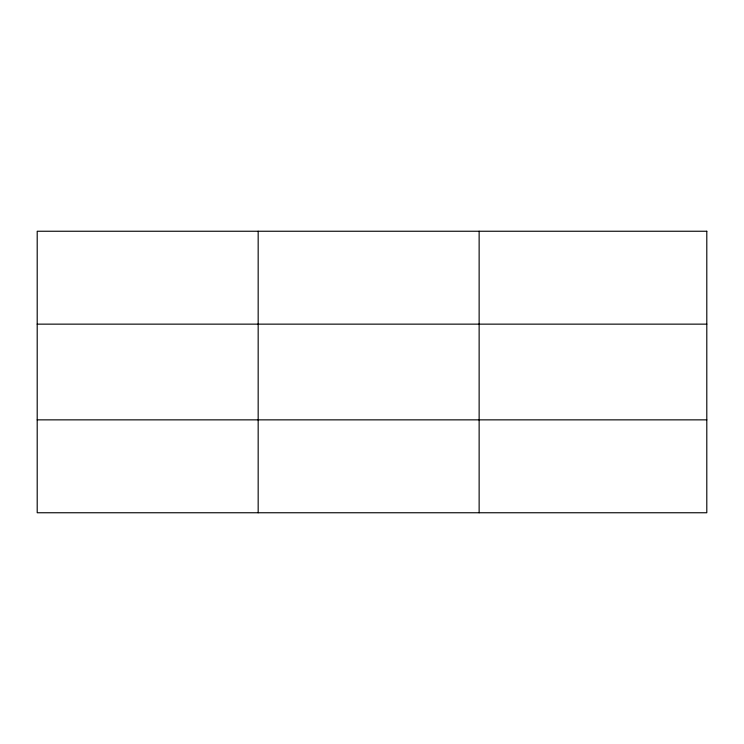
<?xml version="1.0" encoding="UTF-8"?>
<svg xmlns="http://www.w3.org/2000/svg" width="744" height="744" viewBox="0 0 744 744"><rect width="100%" height="100%" fill="white"/><g stroke="black" fill="none" stroke-linecap="round" stroke-linejoin="round"><path stroke-width="1.12" d="M258.168 512.756L258.168 231.245M479.136 512.756L479.136 231.245M37.2 324.142L706.8 324.142M37.2 419.858L706.8 419.858M706.8 231.245L706.8 512.756L37.2 512.756L37.2 231.245L706.8 231.245"/></g></svg>
